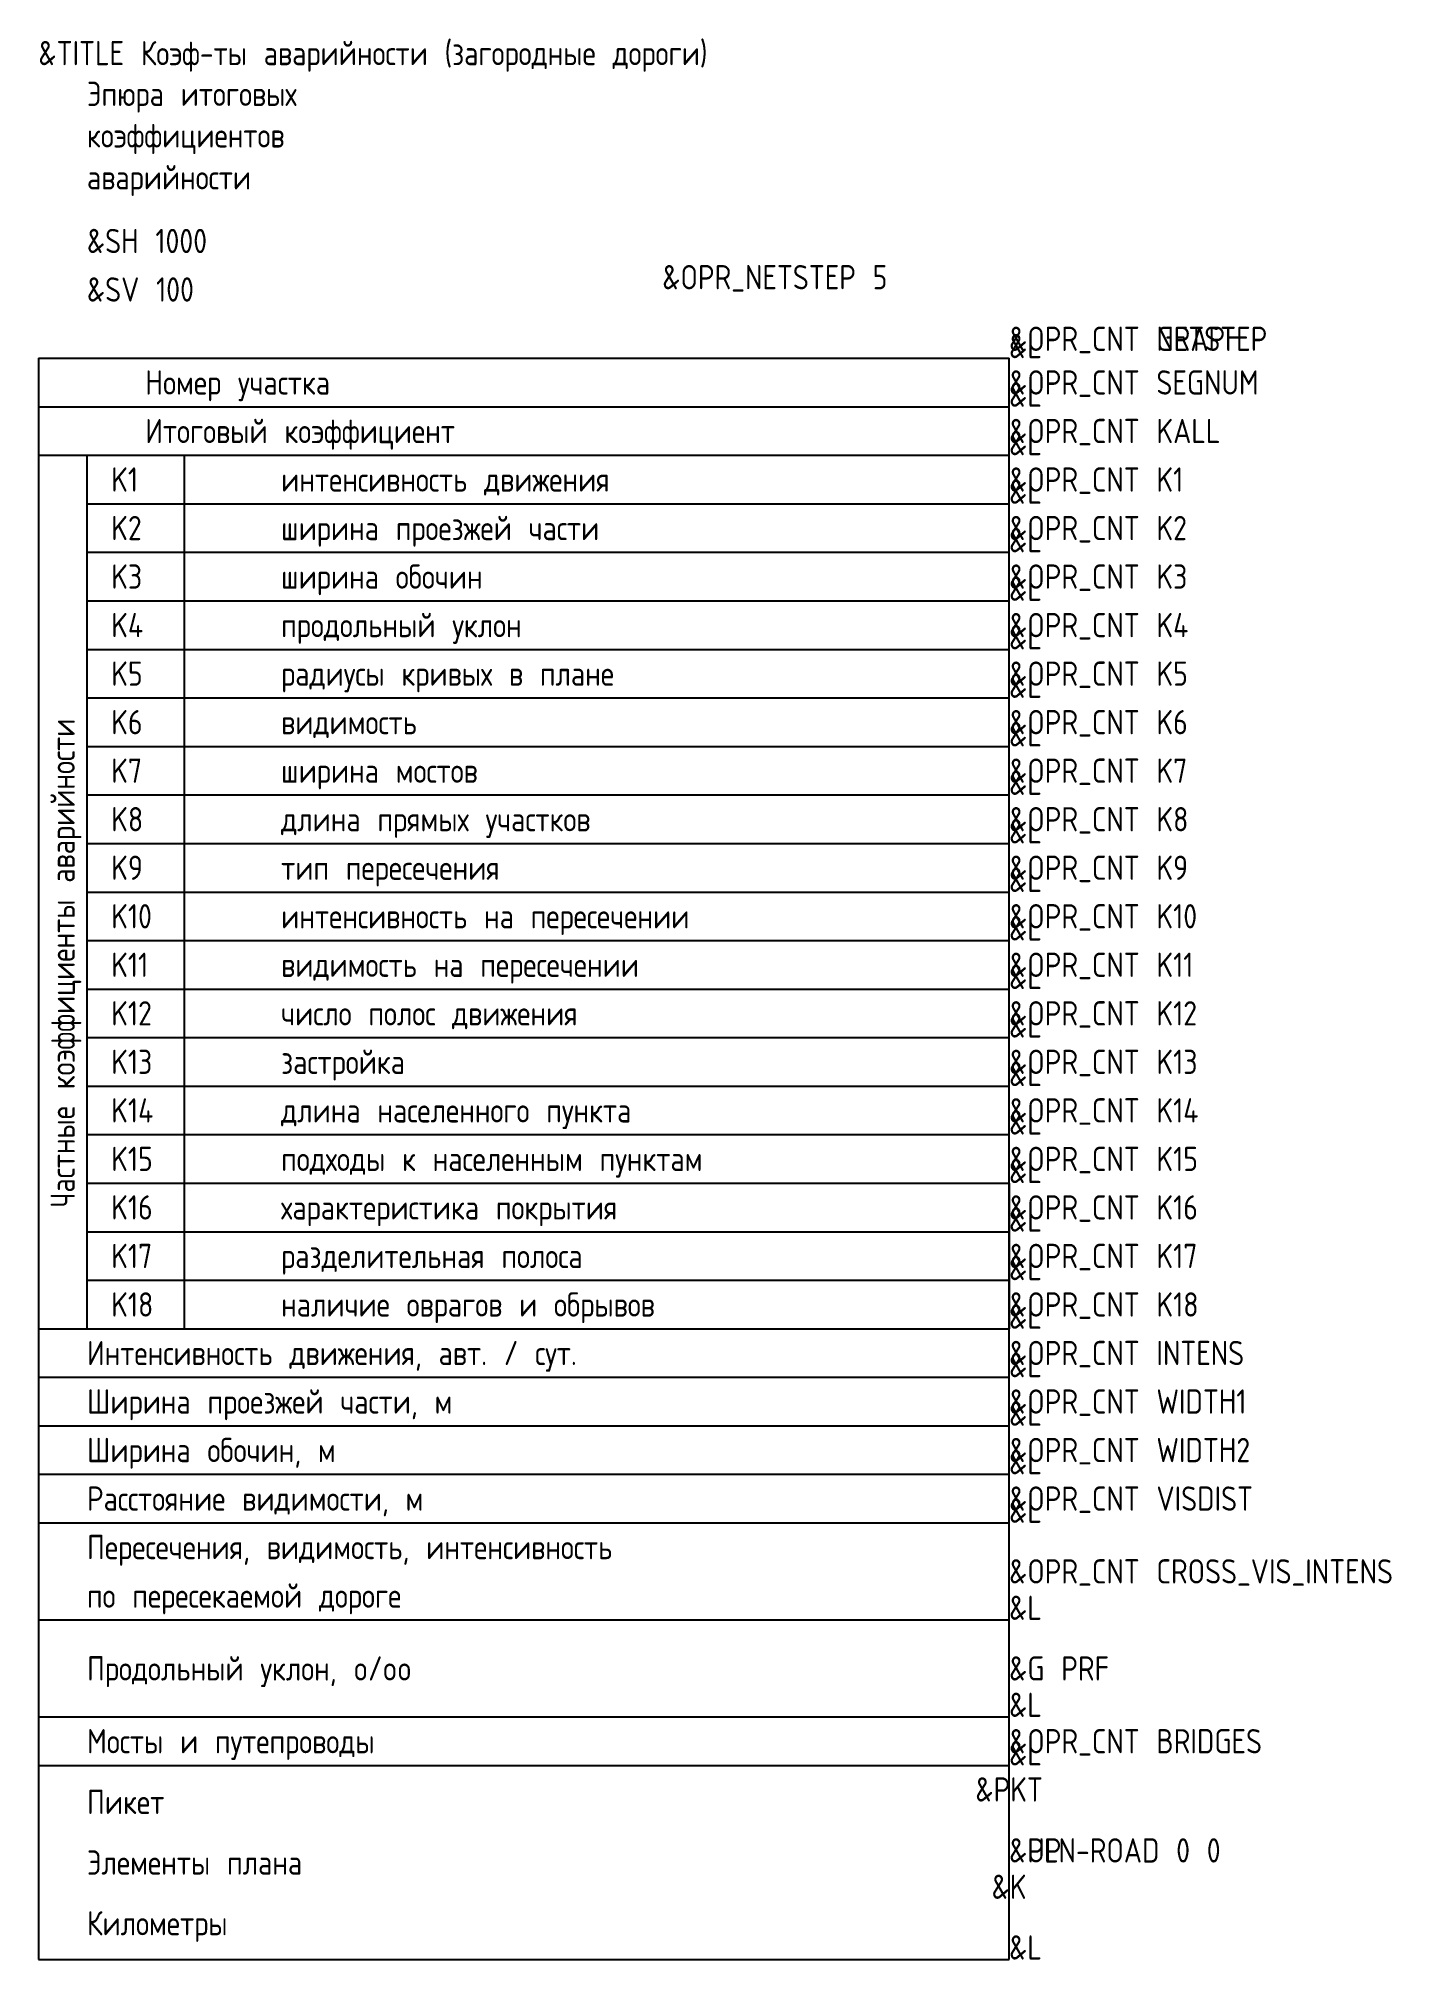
# Model space of a CAD drawing. Extents: x 0 to 139, y 0 to 198.
import ezdxf
from ezdxf.enums import TextEntityAlignment as Align

# ---------------------------------------------------------------- set-up
doc = ezdxf.new("R2010")
doc.units = 0
for name, color, linetype in [('Километры', 7, 'Continuous'), ('Коэффициенты', 7, 'Continuous'), ('Красные отметки', 1, 'Continuous'), ('Пикеты', 7, 'Continuous'), ('Прямые и кривые в плане', 7, 'Continuous'), ('Развернутый план', 7, 'Continuous'), ('Таблица', 7, 'Continuous')]:
    doc.layers.add(name, color=color, linetype=linetype)
doc.styles.get("Standard").update_dxf_attribs({"font": 'txt.shx'})

msp = doc.modelspace()

# ---------------------------------------------------------------- linework, layer by layer
at = {"linetype": 'Continuous'}
for p, q in [((100, 80), (100, 75)), ((100, 75), (100, 70)), ((100, 70), (100, 65)), ((0, 25), (2.84, 25))]:
    msp.add_line(p, q, dxfattribs=at)
at = {"layer": 'Таблица', "linetype": 'Continuous', "flags": 128}
for points in [[(0, 165), (0, 0)], [(0, 165), (100, 165)], [(100, 0), (100, 165)], [(0, 160), (100, 160)], [(0, 155), (100, 155)], [(5, 155), (5, 65)], [(15, 155), (15, 65)], [(5, 150), (100, 150)], [(5, 145), (100, 145)], [(5, 140), (100, 140)], [(5, 135), (100, 135)], [(5, 130), (100, 130)], [(5, 125), (100, 125)], [(5, 120), (100, 120)], [(5, 115), (100, 115)], [(5, 110), (100, 110)], [(5, 105), (100, 105)], [(5, 100), (100, 100)], [(5, 95), (100, 95)], [(5, 90), (100, 90)], [(5, 85), (100, 85)], [(5, 80), (100, 80)], [(5, 75), (100, 75)], [(5, 70), (100, 70)], [(0, 65), (100, 65)], [(0, 60), (100, 60)], [(0, 55), (100, 55)], [(0, 50), (100, 50)], [(0, 45), (100, 45)], [(0, 35), (100, 35)], [(0, 25), (100, 25)], [(0, 20), (100, 20)], [(0, 0), (100, 0)]]:
    msp.add_lwpolyline(points, dxfattribs=at)

# ---------------------------------------------------------------- texts
at = {"linetype": 'Continuous', "width": 0.8}
for s, p in [('&TITLE Коэф-ты аварийности (загородные дороги)', (0, 195.19)), ('коэффициентов', (5, 186.71)), ('аварийности', (5, 182.39))]:
    msp.add_text(s, height=2.5, dxfattribs=at).set_placement(p)
at = {"layer": 'Километры', "linetype": 'Continuous', "width": 0.8}
msp.add_text('&K', height=2.5, dxfattribs=at).set_placement((100, 5.5), align=Align.BOTTOM_CENTER)
at = {"layer": 'Коэффициенты', "linetype": 'Continuous', "width": 0.8}
for s, p in [('&OPR_NETSTEP 5', (64.27, 171.35)), ('&OPR_CNT NETSTEP', (100, 165)), ('&OPR_CNT GRAPH', (100, 165))]:
    msp.add_text(s, height=2.5, dxfattribs=at).set_placement(p, align=Align.BOTTOM_LEFT)
at = {"layer": 'Красные отметки', "linetype": 'Continuous', "width": 0.8}
msp.add_text('&G PRF', height=2.5, dxfattribs=at).set_placement((100, 30), align=Align.MIDDLE_LEFT)
at = {"layer": 'Пикеты', "linetype": 'Continuous', "width": 0.8}
msp.add_text('&PKT', height=2.5, dxfattribs=at).set_placement((100, 15.53), align=Align.BOTTOM_CENTER)
at = {"layer": 'Прямые и кривые в плане', "linetype": 'Continuous', "width": 0.8}
msp.add_text('&PLN-ROAD 0 0', height=2.5, dxfattribs=at).set_placement((100, 10))
at = {"layer": 'Развернутый план', "linetype": 'Continuous', "width": 0.8}
msp.add_text('&UP', height=2.5, dxfattribs=at).set_placement((100, 10))
at = {"layer": 'Таблица', "linetype": 'Continuous', "width": 0.8}
for s, p in [('Эпюра итоговых', (5, 190.99)), ('&SH 1000', (5, 175.83)), ('&SV 100', (5, 170.83)), ('&L', (100, 165)), ('Номер участка', (11, 161.25)), ('&L', (100, 160)), ('Итоговый коэффициент', (11, 156.25)), ('&L', (100, 155)), ('K1', (7.5, 151.25)), ('интенсивность движения', (25, 151.25)), ('&L', (100, 150)), ('K2', (7.5, 146.25)), ('ширина проезжей части', (25, 146.25)), ('&L', (100, 145)), ('K3', (7.5, 141.25)), ('ширина обочин', (25, 141.25)), ('&L', (100, 140)), ('K4', (7.5, 136.25)), ('продольный уклон', (25, 136.25)), ('&L', (100, 135)), ('K5', (7.5, 131.25)), ('радиусы кривых в плане', (25, 131.25)), ('&L', (100, 130)), ('K6', (7.5, 126.25)), ('видимость', (25, 126.25)), ('&L', (100, 125)), ('K7', (7.5, 121.25)), ('ширина мостов', (25, 121.25)), ('&L', (100, 120)), ('K8', (7.5, 116.25)), ('длина прямых участков', (25, 116.25)), ('&L', (100, 115)), ('K9', (7.5, 111.25)), ('тип пересечения', (25, 111.25)), ('&L', (100, 110)), ('K10', (7.5, 106.25)), ('интенсивность на пересечении', (25, 106.25)), ('&L', (100, 105)), ('K11', (7.5, 101.25)), ('видимость на пересечении', (25, 101.25)), ('&L', (100, 100)), ('K12', (7.5, 96.25)), ('число полос движения', (25, 96.25)), ('&L', (100, 95)), ('K13', (7.5, 91.25)), ('застройка', (25, 91.25)), ('&L', (100, 90)), ('K14', (7.5, 86.25)), ('длина населенного пункта', (25, 86.25)), ('&L', (100, 85)), ('K15', (7.5, 81.25)), ('подходы к населенным пунктам', (25, 81.25)), ('&L', (100, 80)), ('K16', (7.5, 76.25)), ('характеристика покрытия', (25, 76.25)), ('&L', (100, 75)), ('K17', (7.5, 71.25)), ('разделительная полоса', (25, 71.25)), ('&L', (100, 70)), ('K18', (7.5, 66.25)), ('наличие оврагов и обрывов', (25, 66.25)), ('&L', (100, 65)), ('Интенсивность движения, авт. / сут.', (5, 61.25)), ('&L', (100, 60)), ('Ширина проезжей части, м', (5, 56.25)), ('&L', (100, 55)), ('Ширина обочин, м', (5, 51.25)), ('&L', (100, 50)), ('Расстояние видимости, м', (5, 46.25)), ('&L', (100, 45)), ('Пересечения, видимость, интенсивность', (5, 41.25)), ('по пересекаемой дороге', (5, 36.25)), ('&L', (100, 35)), ('Продольный уклон, o/oo', (5, 28.75)), ('&L', (100, 25)), ('Мосты и путепроводы', (5, 21.25)), ('&L', (100, 20)), ('Пикет', (5, 15)), ('Элементы плана', (5, 8.75)), ('Километры', (5, 2.5)), ('&L', (100, 0))]:
    msp.add_text(s, height=2.5, dxfattribs=at).set_placement(p)
for s, p in [('&OPR_CNT SEGNUM', (100, 162.5)), ('&OPR_CNT KALL', (100, 157.5)), ('&OPR_CNT K1', (100, 152.5)), ('&OPR_CNT K2', (100, 147.5)), ('&OPR_CNT K3', (100, 142.5)), ('&OPR_CNT K4', (100, 137.5)), ('&OPR_CNT K5', (100, 132.5)), ('&OPR_CNT K6', (100, 127.5)), ('&OPR_CNT K7', (100, 122.5)), ('&OPR_CNT K8', (100, 117.5)), ('&OPR_CNT K9', (100, 112.5)), ('&OPR_CNT K10', (100, 107.5)), ('&OPR_CNT K11', (100, 102.5)), ('&OPR_CNT K12', (100, 97.5)), ('&OPR_CNT K13', (100, 92.5)), ('&OPR_CNT K14', (100, 87.5)), ('&OPR_CNT K15', (100, 82.5)), ('&OPR_CNT K16', (100, 77.5)), ('&OPR_CNT K17', (100, 72.5)), ('&OPR_CNT K18', (100, 67.5)), ('&OPR_CNT INTENS', (100, 62.5)), ('&OPR_CNT WIDTH1', (100, 57.5)), ('&OPR_CNT WIDTH2', (100, 52.5)), ('&OPR_CNT VISDIST', (100, 47.5)), ('&OPR_CNT CROSS_VIS_INTENS', (100, 40)), ('&OPR_CNT BRIDGES', (100, 22.5))]:
    msp.add_text(s, height=2.5, dxfattribs=at).set_placement(p, align=Align.MIDDLE_LEFT)
msp.add_text('Частные коэффициенты аварийности', height=2.5, rotation=90.0002, dxfattribs=at).set_placement((3.75, 77.5))

doc.saveas('drawing.dxf')
